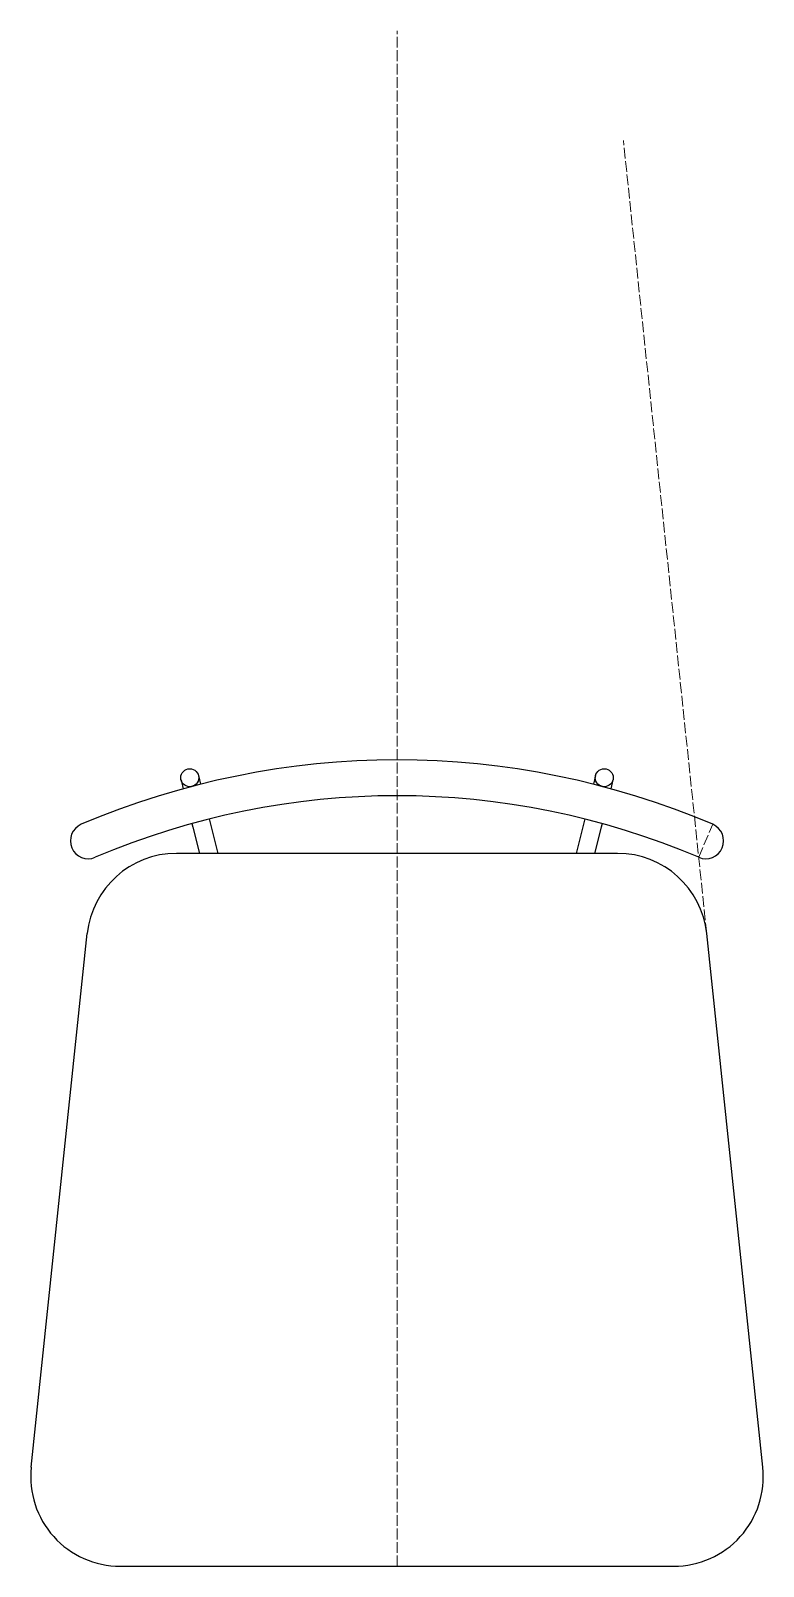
# Model space of a CAD drawing. Header units: centimetres. Extents: x 18.3 to 59.2, y 11.7 to 97.4.
import ezdxf

# ---------------------------------------------------------------- set-up
doc = ezdxf.new("R2010")
doc.units = ezdxf.units.CM
doc.linetypes.add('ACAD_ISO02W100', pattern=[15, 12, -3])
doc.layers.add('auxiliares', color=72, linetype='ACAD_ISO02W100', lineweight=13)
doc.layers.add('silla', color=7, linetype='Continuous')

msp = doc.modelspace()

# ---------------------------------------------------------------- linework, layer by layer
at = {"layer": 'auxiliares', "ltscale": 0.05}
for p, q in [((38.72, 11.712), (38.72, 97.403)), ((55.538, 51.493), (51.357, 91.274)), ((55.561, 51.277), (56.344, 53.117)), ((56.009, 47.016), (55.538, 51.493))]:
    msp.add_line(p, q, dxfattribs=at)
at = {"layer": 'silla'}
for p, q in [((51.036, 51.493), (26.403, 51.493)), ((18.3, 17.235), (21.43, 47.016)), ((59.139, 17.235), (56.009, 47.016)), ((23.273, 11.712), (54.166, 11.712))]:
    msp.add_line(p, q, dxfattribs=at)
for points in [[(27.636, 55.838), (27.756, 55.356)], [(49.803, 55.838), (49.683, 55.356)], [(26.666, 55.596), (26.789, 55.102)], [(50.773, 55.596), (50.65, 55.102)], [(27.273, 53.161), (27.323, 52.962), (27.689, 51.493)], [(28.24, 53.416), (28.258, 53.345), (28.72, 51.493)], [(49.199, 53.416), (49.181, 53.345), (48.72, 51.493)], [(50.166, 53.161), (50.116, 52.962), (49.75, 51.493)]]:
    msp.add_lwpolyline(points, dxfattribs=at)
for centre in [(27.151, 55.717), (50.288, 55.717)]:
    msp.add_circle(centre, 0.5, dxfattribs=at)
for centre, radius, start, end in [((38.72, 11.712), 45, 66.94187, 113.05813), ((38.72, 11.712), 43, 66.94187, 113.05813), ((21.486, 52.197), 1, 113.05813, 293.05813), ((55.953, 52.197), 1, 246.94187, 66.94187), ((26.403, 46.493), 5, 90, 174), ((51.036, 46.493), 5, 6, 90), ((23.273, 16.712), 5, 174, 270), ((54.166, 16.712), 5, 270, 6)]:
    msp.add_arc(centre, radius, start, end, dxfattribs=at)

doc.saveas('drawing.dxf')
